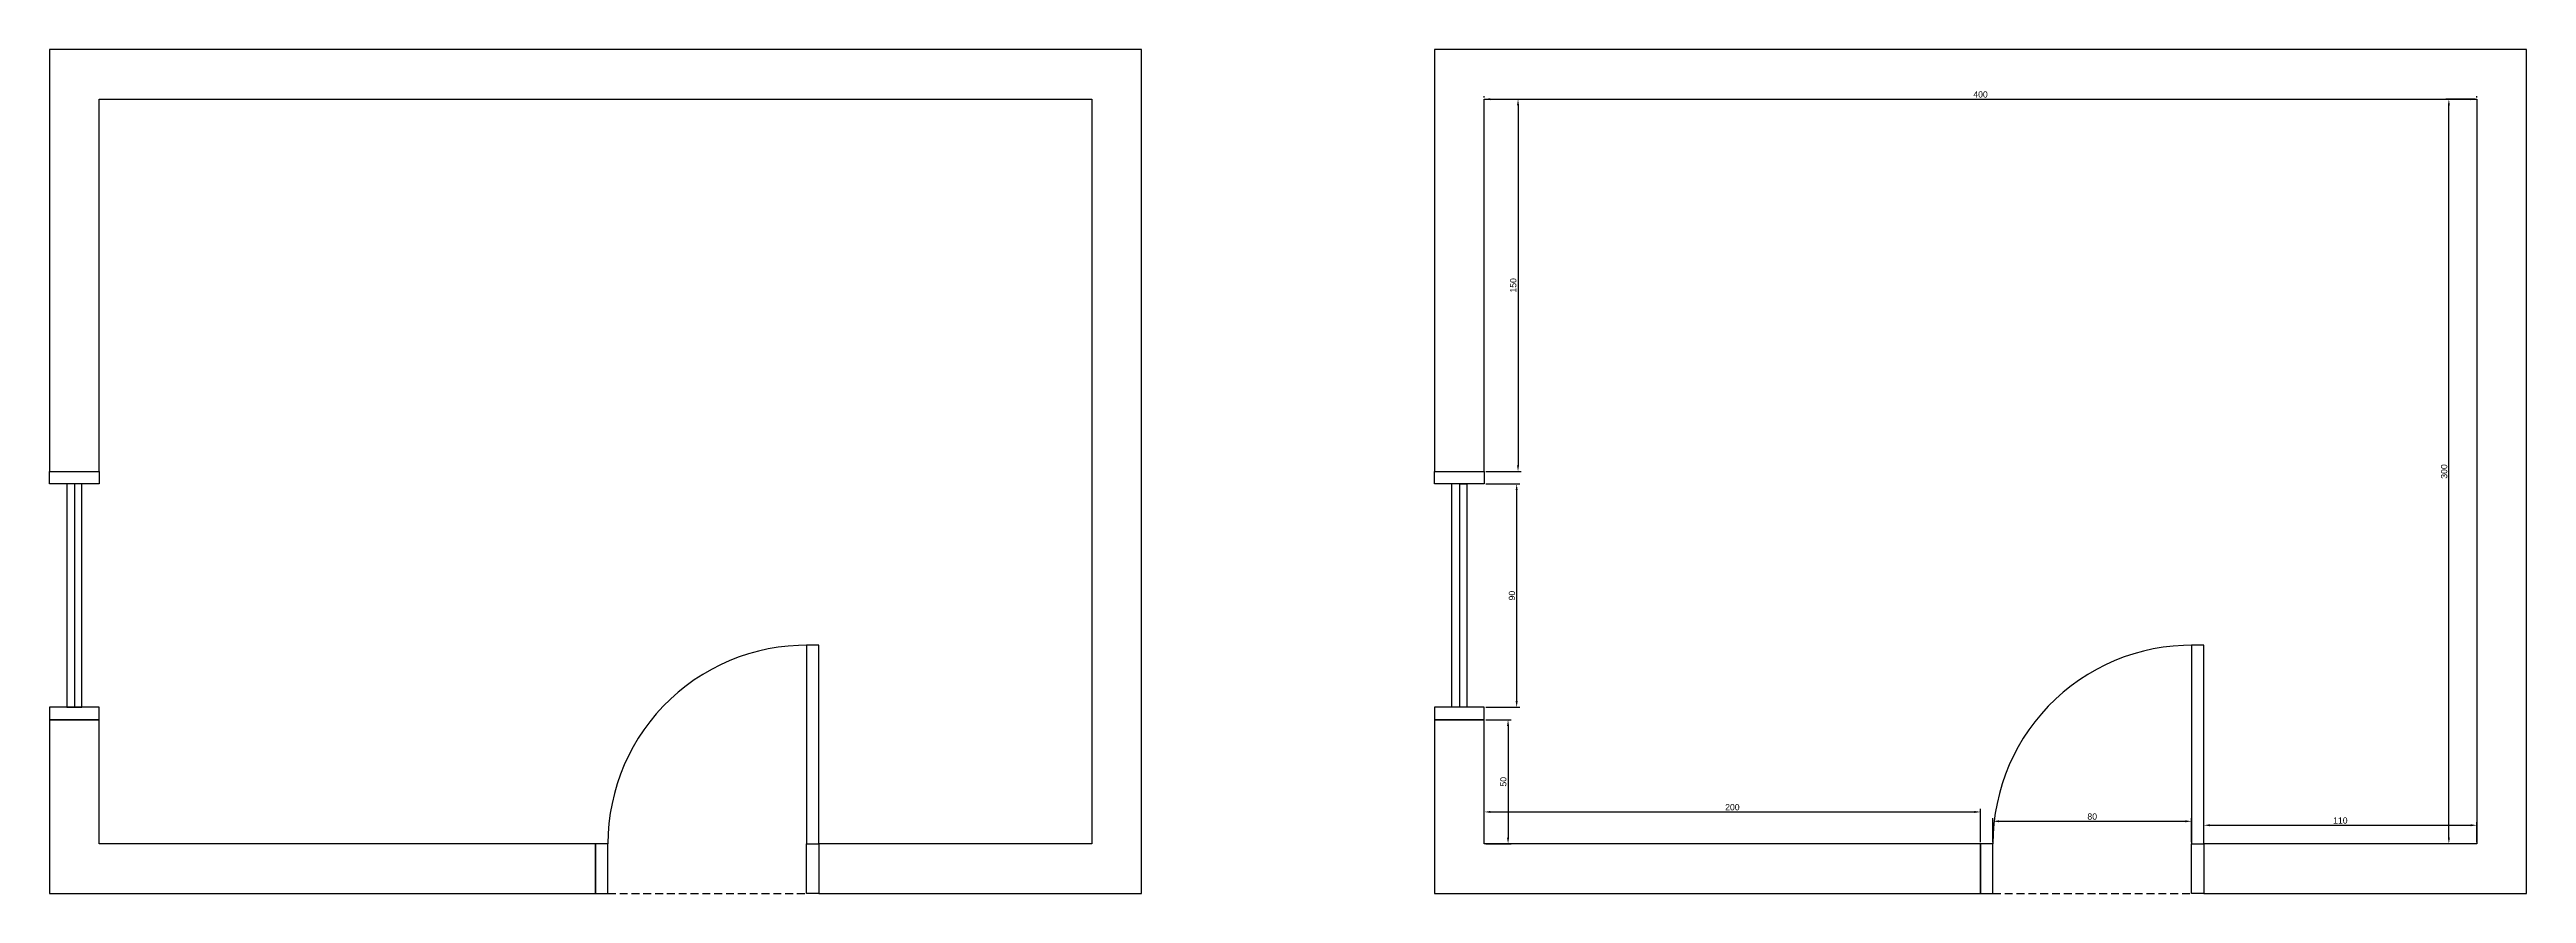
# Model space of a CAD drawing. Header units: centimetres. Extents: x 3981 to 6240, y 1121 to 1550.
# Drawn here: x 3981 to 4979, y 1155 to 1495 of the extents above; entities that cross this region are included whole.
import ezdxf

# ---------------------------------------------------------------- set-up
doc = ezdxf.new("R2010")
doc.units = ezdxf.units.CM
doc.linetypes.add('HIDDEN2', pattern=[4.7625, 3.175, -1.5875])
doc.layers.add('Kapı', color=10, linetype='Continuous')
doc.layers.add('Pencere', color=10, linetype='Continuous')
doc.styles.get("Standard").update_dxf_attribs({"font": 'arial.ttf'})
doc.dimstyles.new('ISO-25', dxfattribs={"dimtxt": 2.5, "dimasz": 2.5, "dimexe": 1.25, "dimexo": 0.625, "dimtad": 1, "dimtxsty": 'Standard', "dimcen": 2.5, "dimadec": 0, "dimazin": 0, "dimtfac": 1, "dimtmove": 0, "dimatfit": 3, "dimfxl": 1, "dimarcsym": 0})

# ---------------------------------------------------------------- blocks, each defined once
blk = doc.blocks.new('*D1')
at = {"color": 0, "lineweight": -2, "transparency": 16777216}
for p, q in [((4559.19, 1476.04), (4559.19, 1476.66)), ((4561.69, 1475.41), (4956.69, 1475.41)), ((4959.19, 1476.04), (4959.19, 1476.66))]:
    blk.add_line(p, q, dxfattribs=at)
at = {"color": 0, "transparency": 16777216}
for points in [[(4561.69, 1475.83), (4561.69, 1474.99), (4559.19, 1475.41)], [(4956.69, 1475.83), (4956.69, 1474.99), (4959.19, 1475.41)]]:
    blk.add_solid(points, dxfattribs=at)
at = {"layer": 'Defpoints', "color": 0, "transparency": 16777216}
for p in [(4559.19, 1475.41), (4959.19, 1475.41), (4959.19, 1475.41)]:
    blk.add_point(p, dxfattribs=at)
at = {"color": 0, "transparency": 16777216, "insert": (4759.19, 1477.31), "char_height": 2.5, "attachment_point": 5}
blk.add_mtext('400', dxfattribs=at)
blk = doc.blocks.new('*D2')
at = {"color": 0, "lineweight": -2, "transparency": 16777216}
for p, q in [((4559.81, 1475.41), (4574.05, 1475.41)), ((4572.8, 1472.91), (4572.8, 1327.91)), ((4559.81, 1325.41), (4574.05, 1325.41))]:
    blk.add_line(p, q, dxfattribs=at)
at = {"color": 0, "transparency": 16777216}
for points in [[(4572.39, 1472.91), (4573.22, 1472.91), (4572.8, 1475.41)], [(4572.39, 1327.91), (4573.22, 1327.91), (4572.8, 1325.41)]]:
    blk.add_solid(points, dxfattribs=at)
at = {"layer": 'Defpoints', "color": 0, "transparency": 16777216}
for p in [(4559.19, 1475.41), (4559.19, 1325.41), (4572.8, 1325.41)]:
    blk.add_point(p, dxfattribs=at)
at = {"color": 0, "transparency": 16777216, "insert": (4570.9, 1400.41), "char_height": 2.5, "attachment_point": 5, "rotation": 90}
blk.add_mtext('150', dxfattribs=at)
blk = doc.blocks.new('*D3')
at = {"color": 0, "lineweight": -2, "transparency": 16777216}
for p, q in [((4559.81, 1320.41), (4573.51, 1320.41)), ((4572.26, 1232.91), (4572.26, 1317.91)), ((4559.81, 1230.41), (4573.51, 1230.41))]:
    blk.add_line(p, q, dxfattribs=at)
at = {"color": 0, "transparency": 16777216}
for points in [[(4571.85, 1317.91), (4572.68, 1317.91), (4572.26, 1320.41)], [(4571.85, 1232.91), (4572.68, 1232.91), (4572.26, 1230.41)]]:
    blk.add_solid(points, dxfattribs=at)
at = {"layer": 'Defpoints', "color": 0, "transparency": 16777216}
for p in [(4559.19, 1320.41), (4572.26, 1320.41), (4559.19, 1230.41)]:
    blk.add_point(p, dxfattribs=at)
at = {"color": 0, "transparency": 16777216, "insert": (4570.36, 1275.41), "char_height": 2.5, "attachment_point": 5, "rotation": 90}
blk.add_mtext('90', dxfattribs=at)
blk = doc.blocks.new('*D4')
at = {"color": 0, "lineweight": -2, "transparency": 16777216}
for p, q in [((4559.81, 1225.41), (4570.04, 1225.41)), ((4568.79, 1222.91), (4568.79, 1177.91)), ((4559.81, 1175.41), (4570.04, 1175.41))]:
    blk.add_line(p, q, dxfattribs=at)
at = {"color": 0, "transparency": 16777216}
for points in [[(4568.37, 1222.91), (4569.21, 1222.91), (4568.79, 1225.41)], [(4568.37, 1177.91), (4569.21, 1177.91), (4568.79, 1175.41)]]:
    blk.add_solid(points, dxfattribs=at)
at = {"layer": 'Defpoints', "color": 0, "transparency": 16777216}
for p in [(4559.19, 1225.41), (4559.19, 1175.41), (4568.79, 1175.41)]:
    blk.add_point(p, dxfattribs=at)
at = {"color": 0, "transparency": 16777216, "insert": (4566.89, 1200.41), "char_height": 2.5, "attachment_point": 5, "rotation": 90}
blk.add_mtext('50', dxfattribs=at)
blk = doc.blocks.new('*D5')
at = {"color": 0, "lineweight": -2, "transparency": 16777216}
for p, q in [((4559.19, 1176.04), (4559.19, 1189.5)), ((4561.69, 1188.25), (4756.69, 1188.25)), ((4759.19, 1176.04), (4759.19, 1189.5))]:
    blk.add_line(p, q, dxfattribs=at)
at = {"color": 0, "transparency": 16777216}
for points in [[(4561.69, 1188.66), (4561.69, 1187.83), (4559.19, 1188.25)], [(4756.69, 1188.66), (4756.69, 1187.83), (4759.19, 1188.25)]]:
    blk.add_solid(points, dxfattribs=at)
at = {"layer": 'Defpoints', "color": 0, "transparency": 16777216}
for p in [(4759.19, 1188.25), (4559.19, 1175.41), (4759.19, 1175.41)]:
    blk.add_point(p, dxfattribs=at)
at = {"color": 0, "transparency": 16777216, "insert": (4659.19, 1190.15), "char_height": 2.5, "attachment_point": 5}
blk.add_mtext('200', dxfattribs=at)
blk = doc.blocks.new('*D6')
at = {"color": 0, "lineweight": -2, "transparency": 16777216}
for p, q in [((4764.19, 1176.04), (4764.19, 1185.73)), ((4766.69, 1184.48), (4841.69, 1184.48)), ((4844.19, 1176.04), (4844.19, 1185.73))]:
    blk.add_line(p, q, dxfattribs=at)
at = {"color": 0, "transparency": 16777216}
for points in [[(4766.69, 1184.9), (4766.69, 1184.07), (4764.19, 1184.48)], [(4841.69, 1184.9), (4841.69, 1184.07), (4844.19, 1184.48)]]:
    blk.add_solid(points, dxfattribs=at)
at = {"layer": 'Defpoints', "color": 0, "transparency": 16777216}
for p in [(4844.19, 1184.48), (4764.19, 1175.41), (4844.19, 1175.41)]:
    blk.add_point(p, dxfattribs=at)
at = {"color": 0, "transparency": 16777216, "insert": (4804.19, 1186.38), "char_height": 2.5, "attachment_point": 5}
blk.add_mtext('80', dxfattribs=at)
blk = doc.blocks.new('*D7')
at = {"color": 0, "lineweight": -2, "transparency": 16777216}
for p, q in [((4849.19, 1176.04), (4849.19, 1184.14)), ((4851.69, 1182.89), (4956.69, 1182.89)), ((4959.19, 1176.04), (4959.19, 1184.14))]:
    blk.add_line(p, q, dxfattribs=at)
at = {"color": 0, "transparency": 16777216}
for points in [[(4851.69, 1183.31), (4851.69, 1182.48), (4849.19, 1182.89)], [(4956.69, 1183.31), (4956.69, 1182.48), (4959.19, 1182.89)]]:
    blk.add_solid(points, dxfattribs=at)
at = {"layer": 'Defpoints', "color": 0, "transparency": 16777216}
for p in [(4959.19, 1182.89), (4849.19, 1175.41), (4959.19, 1175.41)]:
    blk.add_point(p, dxfattribs=at)
at = {"color": 0, "transparency": 16777216, "insert": (4904.19, 1184.8), "char_height": 2.5, "attachment_point": 5}
blk.add_mtext('110', dxfattribs=at)
blk = doc.blocks.new('*D31')
at = {"color": 0, "lineweight": -2, "transparency": 16777216}
for p, q in [((4958.56, 1475.41), (4946.67, 1475.41)), ((4947.92, 1177.91), (4947.92, 1472.91)), ((4958.56, 1175.41), (4946.67, 1175.41))]:
    blk.add_line(p, q, dxfattribs=at)
at = {"color": 0, "transparency": 16777216}
for points in [[(4947.51, 1472.91), (4948.34, 1472.91), (4947.92, 1475.41)], [(4947.51, 1177.91), (4948.34, 1177.91), (4947.92, 1175.41)]]:
    blk.add_solid(points, dxfattribs=at)
at = {"layer": 'Defpoints', "color": 0, "transparency": 16777216}
for p in [(4947.92, 1475.41), (4959.19, 1475.41), (4959.19, 1175.41)]:
    blk.add_point(p, dxfattribs=at)
at = {"color": 0, "transparency": 16777216, "insert": (4946.02, 1325.41), "char_height": 2.5, "attachment_point": 5, "rotation": 90}
blk.add_mtext('300', dxfattribs=at)

msp = doc.modelspace()

# ---------------------------------------------------------------- linework, layer by layer
for p, q in [((4201.036, 1175.411), (4201.036, 1155.411)), ((4291.036, 1175.411), (4291.036, 1155.411)), ((4759.188, 1175.411), (4759.188, 1155.411)), ((4849.188, 1175.411), (4849.188, 1155.411))]:
    msp.add_line(p, q)
for points in [[(4001.036, 1325.411), (4001.036, 1475.411), (4401.036, 1475.411), (4401.036, 1175.411), (4291.036, 1175.411), (4291.036, 1155.411), (4421.036, 1155.411), (4421.036, 1495.411), (3981.036, 1495.411), (3981.036, 1325.411)], [(4559.188, 1325.411), (4559.188, 1475.411), (4959.188, 1475.411), (4959.188, 1175.411), (4849.188, 1175.411), (4849.188, 1155.411), (4979.188, 1155.411), (4979.188, 1495.411), (4539.188, 1495.411), (4539.188, 1325.411)], [(4001.036, 1225.411), (3981.036, 1225.411), (3981.036, 1155.411), (4201.036, 1155.411), (4201.036, 1175.411), (4001.036, 1175.411)], [(4559.188, 1225.411), (4539.188, 1225.411), (4539.188, 1155.411), (4759.188, 1155.411), (4759.188, 1175.411), (4559.188, 1175.411)]]:
    msp.add_lwpolyline(points, close=True)
at = {"linetype": 'HIDDEN2'}
for points in [[(3981.036, 1325.411), (3986.036, 1325.411)], [(4539.188, 1325.411), (4544.188, 1325.411)]]:
    msp.add_lwpolyline(points, dxfattribs=at)
at = {"layer": 'Kapı'}
for points in [[(4286.036, 1175.411), (4291.036, 1175.411), (4291.036, 1255.411), (4286.036, 1255.411), (4286.036, 1175.411)], [(4844.188, 1175.411), (4849.188, 1175.411), (4849.188, 1255.411), (4844.188, 1255.411), (4844.188, 1175.411)], [(4201.036, 1175.411), (4201.036, 1155.411), (4206.036, 1155.411), (4206.036, 1175.411), (4201.036, 1175.411)], [(4291.036, 1175.411), (4291.036, 1155.411), (4286.036, 1155.411), (4286.036, 1175.411), (4291.036, 1175.411)], [(4759.188, 1175.411), (4759.188, 1155.411), (4764.188, 1155.411), (4764.188, 1175.411), (4759.188, 1175.411)], [(4849.188, 1175.411), (4849.188, 1155.411), (4844.188, 1155.411), (4844.188, 1175.411), (4849.188, 1175.411)]]:
    msp.add_lwpolyline(points, dxfattribs=at)
at = {"layer": 'Kapı', "linetype": 'HIDDEN2'}
for points in [[(4206.036, 1155.411), (4286.036, 1155.411)], [(4764.188, 1155.411), (4844.188, 1155.411)]]:
    msp.add_lwpolyline(points, dxfattribs=at)
at = {"layer": 'Kapı'}
for centre in [(4286.036, 1175.411), (4844.188, 1175.411)]:
    msp.add_arc(centre, 80, 86.416678, 180, dxfattribs=at)
at = {"layer": 'Pencere'}
for points in [[(3981.036, 1325.411), (4001.036, 1325.411), (4001.036, 1320.411), (3981.036, 1320.411), (3981.036, 1325.411)], [(3988.036, 1320.411), (3988.036, 1230.411), (3994.036, 1230.411), (3994.036, 1320.411), (3991.036, 1320.411), (3991.036, 1230.411)], [(4539.188, 1325.411), (4559.188, 1325.411), (4559.188, 1320.411), (4539.188, 1320.411), (4539.188, 1325.411)], [(4549.188, 1320.411), (4552.188, 1320.411), (4552.188, 1230.411), (4546.188, 1230.411), (4546.188, 1320.411)], [(4549.188, 1320.411), (4549.188, 1230.411)], [(3981.036, 1225.411), (4001.036, 1225.411), (4001.036, 1230.411), (3981.036, 1230.411), (3981.036, 1225.411)], [(4539.188, 1225.411), (4559.188, 1225.411), (4559.188, 1230.411), (4539.188, 1230.411), (4539.188, 1225.411)]]:
    msp.add_lwpolyline(points, dxfattribs=at)

# ---------------------------------------------------------------- dimensions: what is measured, and where the dimension line sits
for base, p1, p2, picture, middle in [((4959.188, 1475.411), (4559.188, 1475.411), (4959.188, 1475.411), '*D1', (4759.188, 1477.313)), ((4759.188, 1188.247), (4559.188, 1175.411), (4759.188, 1175.411), '*D5', (4659.188, 1190.148)), ((4844.188, 1184.482), (4764.188, 1175.411), (4844.188, 1175.411), '*D6', (4804.188, 1186.383)), ((4959.188, 1182.895), (4849.188, 1175.411), (4959.188, 1175.411), '*D7', (4904.188, 1184.796))]:
    dim = msp.add_linear_dim(base=base, p1=p1, p2=p2, dimstyle='ISO-25')
    dim.commit()
    dim.dimension.update_dxf_attribs({"geometry": picture, "text_midpoint": middle})
for base, p1, p2, picture, middle in [((4572.802, 1325.411), (4559.188, 1475.411), (4559.188, 1325.411), '*D2', (4570.9, 1400.411)), ((4947.924, 1475.411), (4959.188, 1175.411), (4959.188, 1475.411), '*D31', (4946.022, 1325.411)), ((4572.263, 1320.411), (4559.188, 1230.411), (4559.188, 1320.411), '*D3', (4570.361, 1275.411)), ((4568.789, 1175.411), (4559.188, 1225.411), (4559.188, 1175.411), '*D4', (4566.887, 1200.411))]:
    dim = msp.add_linear_dim(base=base, p1=p1, p2=p2, angle=90, dimstyle='ISO-25')
    dim.commit()
    dim.dimension.update_dxf_attribs({"geometry": picture, "text_midpoint": middle})

doc.saveas('drawing.dxf')
